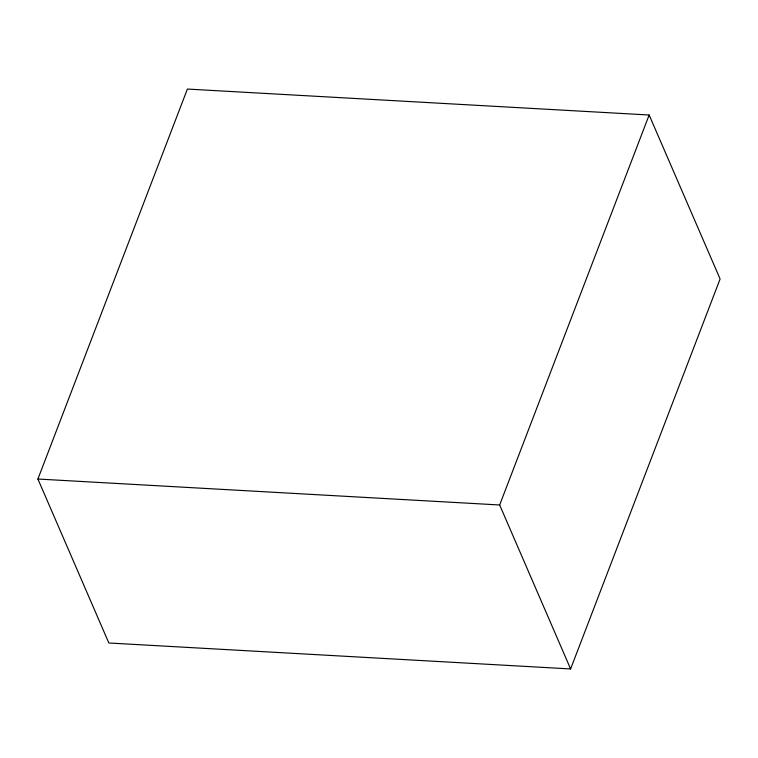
<?xml version="1.0" encoding="UTF-8"?>
<svg xmlns="http://www.w3.org/2000/svg" width="758" height="758" viewBox="0 0 758 758"><rect width="100%" height="100%" fill="white"/><g stroke="black" fill="none" stroke-linecap="round" stroke-linejoin="round"><path stroke-width="1.14" d="M37.9 479.028L187.387 89.056L649.151 115.008L720.1 278.972L570.613 668.944L108.849 642.992L37.9 479.028L499.664 504.98L570.613 668.944M499.664 504.98L649.151 115.008"/></g></svg>
